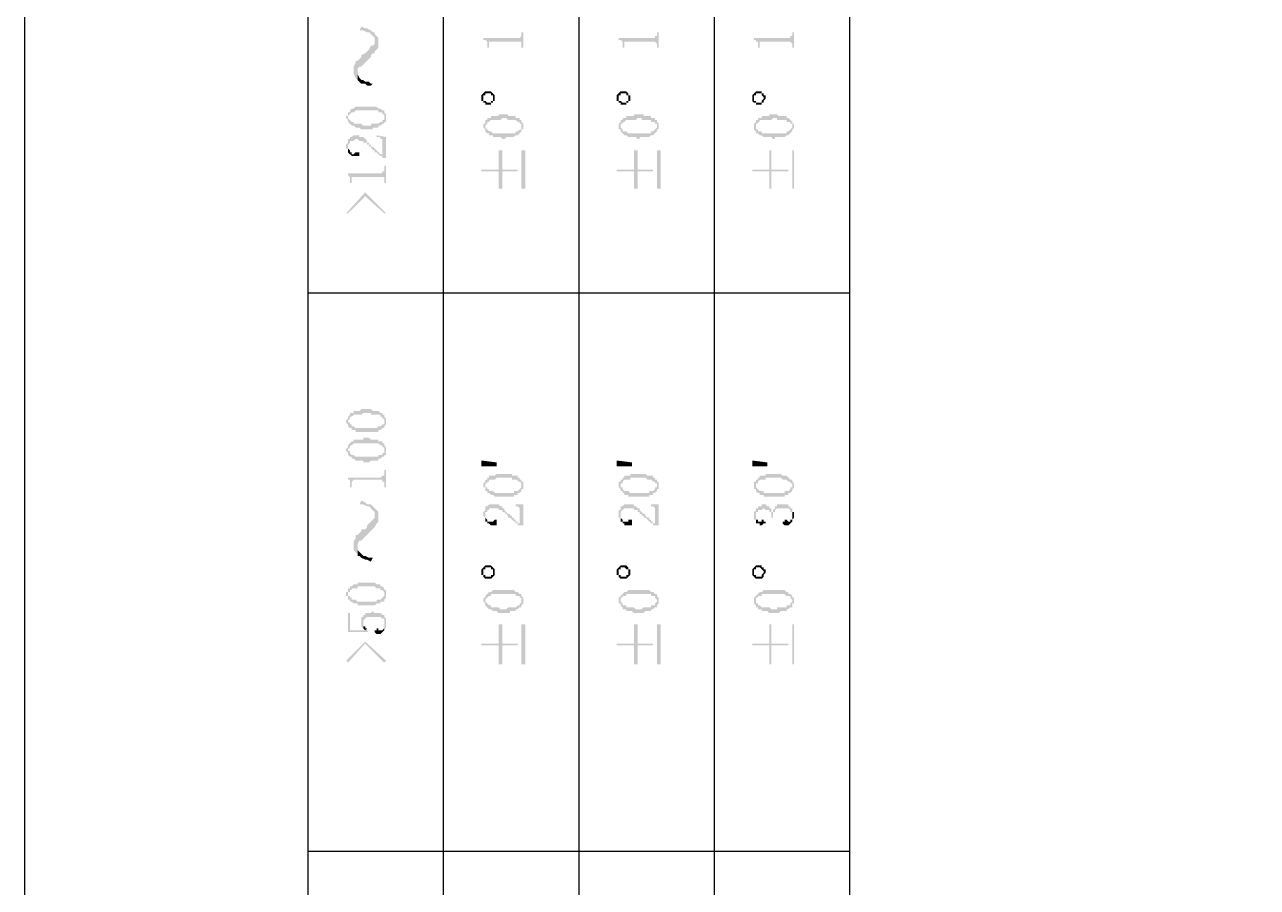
# Model space of a CAD drawing. Header units: millimetres. Extents: x 1336 to 2438, y 1230 to 1601.
# Drawn here: x 2017.55 to 2046.73, y 1560.3 to 1580.72 of the extents above; entities that cross this region are included whole.
import ezdxf

# ---------------------------------------------------------------- set-up
doc = ezdxf.new("R2010")
doc.units = ezdxf.units.MM

msp = doc.modelspace()

# ---------------------------------------------------------------- hatches: boundary and pattern name
at = {"transparency": 33554559}
for points in [[(2025.475, 1580.586), (2025.565, 1580.586), (2025.656, 1580.541), (2025.701, 1580.541), (2025.746, 1580.496), (2025.746, 1580.496), (2025.791, 1580.451), (2025.836, 1580.406), (2025.836, 1580.045), (2025.836, 1580.09), (2025.881, 1580.135), (2025.926, 1580.18), (2025.926, 1580.406), (2025.881, 1580.451), (2025.836, 1580.496), (2025.836, 1580.541), (2025.791, 1580.541), (2025.746, 1580.586), (2025.656, 1580.632), (2025.611, 1580.632), (2025.52, 1580.677)], [(2028.409, 1580.406), (2028.409, 1580.361), (2028.454, 1580.361), (2028.499, 1580.316), (2028.499, 1580.271), (2028.499, 1580.18), (2028.544, 1580.18), (2028.544, 1580.271), (2028.544, 1580.316), (2029.311, 1580.316), (2029.311, 1580.271), (2029.311, 1580.18), (2029.357, 1580.18), (2029.357, 1580.541), (2029.311, 1580.541), (2029.311, 1580.496), (2029.311, 1580.451), (2029.311, 1580.451), (2029.266, 1580.406), (2029.221, 1580.406)], [(2031.613, 1580.406), (2031.613, 1580.361), (2031.658, 1580.361), (2031.703, 1580.316), (2031.703, 1580.271), (2031.703, 1580.18), (2031.749, 1580.18), (2031.749, 1580.271), (2031.749, 1580.316), (2032.471, 1580.316), (2032.516, 1580.271), (2032.516, 1580.18), (2032.561, 1580.18), (2032.561, 1580.541), (2032.516, 1580.541), (2032.516, 1580.496), (2032.516, 1580.451), (2032.471, 1580.451), (2032.471, 1580.406), (2032.426, 1580.406)], [(2034.818, 1580.406), (2034.818, 1580.361), (2034.863, 1580.361), (2034.863, 1580.316), (2034.908, 1580.316), (2034.908, 1580.271), (2034.908, 1580.18), (2034.953, 1580.18), (2034.953, 1580.271), (2034.953, 1580.316), (2035.675, 1580.316), (2035.72, 1580.271), (2035.72, 1580.18), (2035.765, 1580.18), (2035.765, 1580.541), (2035.72, 1580.541), (2035.72, 1580.496), (2035.72, 1580.451), (2035.675, 1580.451), (2035.675, 1580.406), (2035.63, 1580.406)], [(2025.34, 1579.639), (2025.34, 1579.548), (2025.385, 1579.458), (2025.43, 1579.413), (2025.43, 1579.594), (2025.43, 1579.684), (2025.475, 1579.729), (2025.52, 1579.729), (2025.565, 1579.774), (2025.611, 1579.819), (2025.656, 1579.864), (2025.701, 1579.909), (2025.746, 1579.955), (2025.746, 1580), (2025.791, 1580.045), (2025.836, 1580.045), (2025.836, 1580.316), (2025.836, 1580.271), (2025.791, 1580.225), (2025.746, 1580.225), (2025.701, 1580.135), (2025.656, 1580.09), (2025.656, 1580.09), (2025.611, 1580.045), (2025.52, 1580), (2025.52, 1579.955), (2025.475, 1579.909), (2025.43, 1579.864), (2025.385, 1579.864), (2025.385, 1579.819), (2025.34, 1579.729), (2025.34, 1579.684)], [(2025.43, 1579.413), (2025.43, 1579.413), (2025.475, 1579.368), (2025.52, 1579.323), (2025.611, 1579.323), (2025.656, 1579.278), (2025.746, 1579.278), (2025.791, 1579.323), (2025.746, 1579.323), (2025.701, 1579.368), (2025.611, 1579.368), (2025.565, 1579.413), (2025.52, 1579.413), (2025.475, 1579.458), (2025.43, 1579.548), (2025.43, 1579.594)], [(2028.364, 1579.007), (2028.364, 1578.962), (2028.364, 1578.917), (2028.409, 1578.917), (2028.409, 1578.871), (2028.409, 1579.007), (2028.409, 1579.052), (2028.454, 1579.052), (2028.454, 1579.097), (2028.589, 1579.097), (2028.589, 1579.052), (2028.634, 1579.052), (2028.634, 1579.007), (2028.634, 1578.871), (2028.634, 1578.917), (2028.68, 1578.917), (2028.68, 1578.962), (2028.68, 1579.007), (2028.68, 1579.052), (2028.68, 1579.052), (2028.634, 1579.097), (2028.634, 1579.097), (2028.589, 1579.142), (2028.454, 1579.142), (2028.409, 1579.097), (2028.409, 1579.097), (2028.364, 1579.052)], [(2028.409, 1578.871), (2028.454, 1578.871), (2028.454, 1578.826), (2028.589, 1578.826), (2028.589, 1578.871), (2028.634, 1578.871), (2028.634, 1579.007), (2028.634, 1578.962), (2028.634, 1578.917), (2028.589, 1578.917), (2028.589, 1578.871), (2028.499, 1578.871), (2028.454, 1578.917), (2028.409, 1578.917), (2028.409, 1579.007), (2028.409, 1579.007)], [(2031.568, 1579.007), (2031.568, 1578.962), (2031.568, 1578.917), (2031.613, 1578.917), (2031.613, 1578.871), (2031.613, 1579.007), (2031.613, 1579.052), (2031.658, 1579.052), (2031.658, 1579.097), (2031.794, 1579.097), (2031.794, 1579.052), (2031.839, 1579.052), (2031.839, 1579.007), (2031.839, 1578.871), (2031.839, 1578.917), (2031.884, 1578.917), (2031.884, 1578.962), (2031.884, 1579.007), (2031.884, 1579.052), (2031.839, 1579.052), (2031.839, 1579.097), (2031.839, 1579.097), (2031.794, 1579.142), (2031.658, 1579.142), (2031.613, 1579.097), (2031.613, 1579.097), (2031.568, 1579.052)], [(2031.613, 1578.871), (2031.658, 1578.871), (2031.658, 1578.826), (2031.794, 1578.826), (2031.794, 1578.871), (2031.839, 1578.871), (2031.839, 1579.007), (2031.839, 1578.962), (2031.839, 1578.917), (2031.794, 1578.917), (2031.794, 1578.871), (2031.703, 1578.871), (2031.658, 1578.917), (2031.613, 1578.917), (2031.613, 1579.007), (2031.613, 1579.007)], [(2034.772, 1579.007), (2034.772, 1578.962), (2034.772, 1578.917), (2034.772, 1578.917), (2034.818, 1578.871), (2034.818, 1579.007), (2034.818, 1579.052), (2034.863, 1579.052), (2034.863, 1579.097), (2034.998, 1579.097), (2034.998, 1579.052), (2034.998, 1579.052), (2035.043, 1579.007), (2035.043, 1578.871), (2035.043, 1578.917), (2035.043, 1578.917), (2035.088, 1578.962), (2035.088, 1579.007), (2035.088, 1579.052), (2035.043, 1579.052), (2035.043, 1579.097), (2034.998, 1579.097), (2034.998, 1579.142), (2034.863, 1579.142), (2034.818, 1579.097), (2034.818, 1579.097), (2034.772, 1579.052)], [(2034.818, 1578.871), (2034.863, 1578.871), (2034.863, 1578.826), (2034.998, 1578.826), (2034.998, 1578.871), (2035.043, 1578.871), (2035.043, 1579.007), (2035.043, 1578.962), (2035.043, 1578.962), (2034.998, 1578.917), (2034.998, 1578.871), (2034.863, 1578.871), (2034.863, 1578.917), (2034.818, 1578.917), (2034.818, 1579.007), (2034.818, 1579.007)], [(2025.159, 1578.51), (2025.159, 1578.51), (2025.204, 1578.465), (2025.204, 1578.42), (2025.204, 1578.556), (2025.204, 1578.556), (2025.25, 1578.601), (2025.25, 1578.601), (2025.295, 1578.646), (2025.34, 1578.646), (2025.385, 1578.691), (2025.926, 1578.691), (2025.926, 1578.646), (2026.017, 1578.646), (2026.017, 1578.601), (2026.062, 1578.601), (2026.062, 1578.556), (2026.062, 1578.51), (2026.062, 1578.691), (2026.017, 1578.691), (2025.972, 1578.736), (2025.926, 1578.736), (2025.881, 1578.781), (2025.385, 1578.781), (2025.34, 1578.736), (2025.295, 1578.736), (2025.25, 1578.691), (2025.25, 1578.646), (2025.204, 1578.646), (2025.204, 1578.556), (2025.159, 1578.556)], [(2025.204, 1578.42), (2025.25, 1578.375), (2025.25, 1578.375), (2025.295, 1578.33), (2025.34, 1578.33), (2025.385, 1578.285), (2025.475, 1578.285), (2025.52, 1578.24), (2025.791, 1578.24), (2025.791, 1578.285), (2025.926, 1578.285), (2025.926, 1578.33), (2025.972, 1578.33), (2026.017, 1578.375), (2026.062, 1578.375), (2026.062, 1578.42), (2026.107, 1578.42), (2026.107, 1578.465), (2026.107, 1578.51), (2026.107, 1578.556), (2026.107, 1578.601), (2026.107, 1578.601), (2026.062, 1578.646), (2026.062, 1578.51), (2026.062, 1578.465), (2026.017, 1578.465), (2026.017, 1578.42), (2025.972, 1578.42), (2025.926, 1578.375), (2025.746, 1578.375), (2025.746, 1578.33), (2025.565, 1578.33), (2025.52, 1578.375), (2025.34, 1578.375), (2025.34, 1578.42), (2025.295, 1578.42), (2025.25, 1578.465), (2025.25, 1578.465), (2025.204, 1578.51), (2025.204, 1578.51)], [(2028.409, 1578.33), (2028.409, 1578.285), (2028.409, 1578.285), (2028.454, 1578.24), (2028.454, 1578.194), (2028.454, 1578.33), (2028.454, 1578.33), (2028.499, 1578.375), (2028.499, 1578.42), (2028.544, 1578.42), (2028.589, 1578.465), (2028.815, 1578.465), (2028.86, 1578.51), (2028.95, 1578.51), (2028.995, 1578.465), (2029.176, 1578.465), (2029.221, 1578.42), (2029.266, 1578.42), (2029.266, 1578.375), (2029.311, 1578.375), (2029.311, 1578.33), (2029.311, 1578.465), (2029.266, 1578.465), (2029.266, 1578.51), (2029.176, 1578.51), (2029.176, 1578.556), (2028.995, 1578.556), (2028.995, 1578.601), (2028.77, 1578.601), (2028.77, 1578.556), (2028.589, 1578.556), (2028.589, 1578.51), (2028.499, 1578.51), (2028.499, 1578.465), (2028.454, 1578.465), (2028.454, 1578.42), (2028.454, 1578.375), (2028.409, 1578.375)], [(2028.454, 1578.194), (2028.499, 1578.149), (2028.544, 1578.149), (2028.544, 1578.104), (2028.634, 1578.104), (2028.634, 1578.059), (2028.815, 1578.059), (2028.86, 1578.014), (2028.905, 1578.014), (2028.95, 1578.059), (2029.131, 1578.059), (2029.176, 1578.104), (2029.221, 1578.104), (2029.266, 1578.149), (2029.266, 1578.149), (2029.311, 1578.194), (2029.311, 1578.24), (2029.357, 1578.24), (2029.357, 1578.285), (2029.357, 1578.33), (2029.357, 1578.375), (2029.357, 1578.375), (2029.311, 1578.42), (2029.311, 1578.285), (2029.311, 1578.24), (2029.266, 1578.24), (2029.221, 1578.194), (2029.176, 1578.194), (2029.176, 1578.149), (2028.634, 1578.149), (2028.589, 1578.194), (2028.544, 1578.194), (2028.499, 1578.24), (2028.499, 1578.24), (2028.454, 1578.285), (2028.454, 1578.33)], [(2031.613, 1578.33), (2031.613, 1578.285), (2031.613, 1578.24), (2031.658, 1578.24), (2031.658, 1578.194), (2031.658, 1578.33), (2031.658, 1578.375), (2031.703, 1578.375), (2031.703, 1578.42), (2031.749, 1578.42), (2031.794, 1578.465), (2032.019, 1578.465), (2032.064, 1578.51), (2032.155, 1578.51), (2032.155, 1578.465), (2032.38, 1578.465), (2032.38, 1578.42), (2032.471, 1578.42), (2032.471, 1578.375), (2032.516, 1578.375), (2032.516, 1578.33), (2032.516, 1578.465), (2032.471, 1578.465), (2032.471, 1578.51), (2032.38, 1578.51), (2032.38, 1578.556), (2032.2, 1578.556), (2032.2, 1578.601), (2031.974, 1578.601), (2031.974, 1578.556), (2031.794, 1578.556), (2031.794, 1578.51), (2031.703, 1578.51), (2031.703, 1578.465), (2031.658, 1578.465), (2031.658, 1578.42), (2031.658, 1578.42), (2031.613, 1578.375)], [(2031.658, 1578.194), (2031.703, 1578.149), (2031.703, 1578.149), (2031.749, 1578.104), (2031.794, 1578.104), (2031.839, 1578.059), (2032.019, 1578.059), (2032.064, 1578.014), (2032.11, 1578.014), (2032.11, 1578.059), (2032.335, 1578.059), (2032.38, 1578.104), (2032.426, 1578.104), (2032.471, 1578.149), (2032.471, 1578.149), (2032.516, 1578.194), (2032.516, 1578.24), (2032.561, 1578.24), (2032.561, 1578.285), (2032.561, 1578.33), (2032.561, 1578.375), (2032.561, 1578.375), (2032.516, 1578.42), (2032.516, 1578.285), (2032.516, 1578.285), (2032.471, 1578.24), (2032.471, 1578.24), (2032.426, 1578.194), (2032.38, 1578.194), (2032.38, 1578.149), (2031.839, 1578.149), (2031.794, 1578.194), (2031.703, 1578.194), (2031.703, 1578.24), (2031.703, 1578.24), (2031.658, 1578.285), (2031.658, 1578.33)], [(2034.818, 1578.33), (2034.818, 1578.285), (2034.818, 1578.24), (2034.818, 1578.24), (2034.863, 1578.194), (2034.863, 1578.33), (2034.863, 1578.375), (2034.908, 1578.375), (2034.908, 1578.42), (2034.953, 1578.42), (2034.953, 1578.465), (2035.224, 1578.465), (2035.269, 1578.51), (2035.359, 1578.51), (2035.359, 1578.465), (2035.585, 1578.465), (2035.585, 1578.42), (2035.675, 1578.42), (2035.675, 1578.375), (2035.72, 1578.375), (2035.72, 1578.33), (2035.72, 1578.42), (2035.675, 1578.465), (2035.675, 1578.465), (2035.63, 1578.51), (2035.585, 1578.51), (2035.585, 1578.556), (2035.404, 1578.556), (2035.359, 1578.601), (2035.179, 1578.601), (2035.179, 1578.556), (2034.998, 1578.556), (2034.998, 1578.51), (2034.908, 1578.51), (2034.908, 1578.465), (2034.863, 1578.465), (2034.863, 1578.42), (2034.863, 1578.42), (2034.818, 1578.375)], [(2034.863, 1578.194), (2034.863, 1578.149), (2034.908, 1578.149), (2034.953, 1578.104), (2034.998, 1578.104), (2035.043, 1578.059), (2035.224, 1578.059), (2035.269, 1578.014), (2035.314, 1578.014), (2035.314, 1578.059), (2035.54, 1578.059), (2035.585, 1578.104), (2035.63, 1578.104), (2035.675, 1578.149), (2035.675, 1578.149), (2035.72, 1578.194), (2035.72, 1578.24), (2035.72, 1578.24), (2035.765, 1578.285), (2035.765, 1578.33), (2035.765, 1578.375), (2035.72, 1578.375), (2035.72, 1578.42), (2035.72, 1578.285), (2035.72, 1578.285), (2035.675, 1578.24), (2035.675, 1578.24), (2035.63, 1578.194), (2035.585, 1578.194), (2035.585, 1578.149), (2034.998, 1578.149), (2034.998, 1578.194), (2034.908, 1578.194), (2034.908, 1578.24), (2034.863, 1578.24), (2034.863, 1578.285), (2034.863, 1578.33)], [(2025.159, 1577.833), (2025.159, 1577.788), (2025.204, 1577.788), (2025.204, 1577.698), (2025.204, 1577.833), (2025.204, 1577.879), (2025.204, 1577.879), (2025.25, 1577.924), (2025.25, 1577.969), (2025.34, 1577.969), (2025.385, 1578.014), (2025.43, 1578.014), (2025.475, 1577.969), (2025.565, 1577.969), (2025.565, 1577.924), (2025.656, 1577.924), (2025.656, 1577.879), (2025.701, 1577.879), (2025.701, 1577.833), (2025.746, 1577.833), (2025.746, 1577.788), (2025.791, 1577.788), (2025.791, 1577.743), (2025.836, 1577.743), (2025.836, 1577.698), (2025.881, 1577.698), (2025.926, 1577.653), (2025.926, 1577.653), (2025.972, 1577.608), (2026.017, 1577.608), (2026.017, 1577.563), (2026.017, 1577.653), (2025.972, 1577.653), (2025.926, 1577.698), (2025.926, 1577.698), (2025.881, 1577.743), (2025.881, 1577.743), (2025.836, 1577.788), (2025.836, 1577.788), (2025.791, 1577.833), (2025.746, 1577.833), (2025.746, 1577.879), (2025.701, 1577.879), (2025.701, 1577.924), (2025.656, 1577.924), (2025.656, 1577.969), (2025.656, 1577.969), (2025.611, 1578.014), (2025.611, 1578.014), (2025.565, 1578.059), (2025.475, 1578.059), (2025.475, 1578.104), (2025.34, 1578.104), (2025.295, 1578.059), (2025.25, 1578.059), (2025.25, 1578.014), (2025.204, 1578.014), (2025.204, 1577.969), (2025.204, 1577.924), (2025.204, 1577.924), (2025.159, 1577.879)], [(2025.881, 1578.104), (2025.881, 1578.059), (2025.972, 1578.059), (2025.972, 1578.014), (2026.017, 1578.014), (2026.017, 1577.969), (2026.017, 1577.563), (2026.107, 1577.563), (2026.107, 1578.059)], [(2025.204, 1577.698), (2025.204, 1577.698), (2025.25, 1577.653), (2025.25, 1577.653), (2025.295, 1577.608), (2025.475, 1577.608), (2025.475, 1577.698), (2025.385, 1577.698), (2025.34, 1577.653), (2025.295, 1577.653), (2025.295, 1577.698), (2025.25, 1577.698), (2025.25, 1577.743), (2025.25, 1577.743), (2025.204, 1577.788), (2025.204, 1577.833)], [(2028.364, 1577.292), (2028.364, 1577.247), (2028.77, 1577.247), (2028.77, 1576.84), (2028.86, 1576.84), (2028.86, 1577.247), (2029.221, 1577.247), (2029.221, 1577.292), (2028.86, 1577.292), (2028.86, 1577.743), (2028.77, 1577.743), (2028.77, 1577.292)], [(2029.402, 1576.84), (2029.402, 1577.743), (2029.311, 1577.743), (2029.311, 1576.84)], [(2031.568, 1577.292), (2031.568, 1577.247), (2031.974, 1577.247), (2031.974, 1576.84), (2032.064, 1576.84), (2032.064, 1577.247), (2032.426, 1577.247), (2032.426, 1577.292), (2032.064, 1577.292), (2032.064, 1577.743), (2031.974, 1577.743), (2031.974, 1577.292)], [(2032.606, 1576.84), (2032.606, 1577.743), (2032.516, 1577.743), (2032.516, 1576.84)], [(2034.772, 1577.292), (2034.772, 1577.247), (2035.179, 1577.247), (2035.179, 1576.84), (2035.224, 1576.84), (2035.224, 1577.247), (2035.63, 1577.247), (2035.63, 1577.292), (2035.224, 1577.292), (2035.224, 1577.743), (2035.179, 1577.743), (2035.179, 1577.292)], [(2035.765, 1576.84), (2035.765, 1577.743), (2035.72, 1577.743), (2035.72, 1576.84)], [(2025.159, 1577.202), (2025.204, 1577.202), (2025.204, 1577.156), (2025.204, 1577.156), (2025.25, 1577.111), (2025.25, 1577.066), (2025.25, 1576.976), (2025.295, 1576.976), (2025.295, 1577.111), (2026.062, 1577.111), (2026.062, 1577.066), (2026.062, 1576.976), (2026.107, 1576.976), (2026.107, 1577.382), (2026.062, 1577.382), (2026.062, 1577.292), (2026.062, 1577.247), (2026.017, 1577.247), (2026.017, 1577.202), (2025.972, 1577.202)], [(2025.159, 1576.254), (2025.204, 1576.254), (2025.611, 1576.66), (2026.062, 1576.254), (2026.107, 1576.254), (2025.611, 1576.75)], [(2025.159, 1571.349), (2025.159, 1571.303), (2025.159, 1571.303), (2025.204, 1571.258), (2025.204, 1571.213), (2025.204, 1571.349), (2025.204, 1571.349), (2025.25, 1571.394), (2025.25, 1571.439), (2025.295, 1571.439), (2025.34, 1571.484), (2025.52, 1571.484), (2025.565, 1571.529), (2025.746, 1571.529), (2025.746, 1571.484), (2025.972, 1571.484), (2025.972, 1571.439), (2026.017, 1571.439), (2026.017, 1571.394), (2026.062, 1571.394), (2026.062, 1571.349), (2026.062, 1571.484), (2026.017, 1571.484), (2026.017, 1571.529), (2025.972, 1571.529), (2025.926, 1571.574), (2025.791, 1571.574), (2025.746, 1571.619), (2025.52, 1571.619), (2025.475, 1571.574), (2025.34, 1571.574), (2025.34, 1571.529), (2025.25, 1571.529), (2025.25, 1571.484), (2025.25, 1571.484), (2025.204, 1571.439), (2025.204, 1571.394), (2025.204, 1571.394)], [(2025.204, 1571.213), (2025.25, 1571.168), (2025.295, 1571.168), (2025.295, 1571.123), (2025.385, 1571.123), (2025.385, 1571.078), (2025.926, 1571.078), (2025.926, 1571.123), (2025.972, 1571.123), (2026.017, 1571.168), (2026.062, 1571.168), (2026.062, 1571.213), (2026.062, 1571.213), (2026.107, 1571.258), (2026.107, 1571.303), (2026.107, 1571.349), (2026.107, 1571.394), (2026.107, 1571.394), (2026.062, 1571.439), (2026.062, 1571.303), (2026.062, 1571.258), (2026.017, 1571.258), (2025.972, 1571.213), (2025.926, 1571.213), (2025.881, 1571.168), (2025.385, 1571.168), (2025.34, 1571.213), (2025.295, 1571.213), (2025.295, 1571.258), (2025.25, 1571.258), (2025.25, 1571.303), (2025.204, 1571.303), (2025.204, 1571.349)], [(2025.159, 1570.672), (2025.159, 1570.626), (2025.159, 1570.626), (2025.204, 1570.581), (2025.204, 1570.536), (2025.204, 1570.672), (2025.204, 1570.672), (2025.25, 1570.717), (2025.25, 1570.762), (2025.295, 1570.762), (2025.34, 1570.807), (2025.926, 1570.807), (2025.972, 1570.762), (2026.017, 1570.762), (2026.017, 1570.717), (2026.062, 1570.717), (2026.062, 1570.672), (2026.062, 1570.807), (2026.017, 1570.807), (2026.017, 1570.852), (2025.926, 1570.852), (2025.926, 1570.897), (2025.746, 1570.897), (2025.701, 1570.942), (2025.565, 1570.942), (2025.565, 1570.897), (2025.34, 1570.897), (2025.34, 1570.852), (2025.295, 1570.852), (2025.25, 1570.807), (2025.25, 1570.807), (2025.204, 1570.762), (2025.204, 1570.717), (2025.204, 1570.717)], [(2025.204, 1570.536), (2025.25, 1570.491), (2025.295, 1570.491), (2025.295, 1570.446), (2025.34, 1570.446), (2025.385, 1570.401), (2025.565, 1570.401), (2025.565, 1570.356), (2025.701, 1570.356), (2025.746, 1570.401), (2025.926, 1570.401), (2025.926, 1570.446), (2025.972, 1570.446), (2026.017, 1570.491), (2026.062, 1570.491), (2026.062, 1570.536), (2026.107, 1570.536), (2026.107, 1570.581), (2026.107, 1570.672), (2026.107, 1570.717), (2026.107, 1570.717), (2026.062, 1570.762), (2026.062, 1570.626), (2026.062, 1570.581), (2026.017, 1570.581), (2026.017, 1570.536), (2025.926, 1570.536), (2025.926, 1570.491), (2025.385, 1570.491), (2025.34, 1570.536), (2025.295, 1570.536), (2025.25, 1570.581), (2025.25, 1570.626), (2025.204, 1570.626), (2025.204, 1570.672)], [(2028.364, 1570.401), (2028.725, 1570.356), (2028.725, 1570.265), (2028.364, 1570.265)], [(2031.568, 1570.401), (2031.929, 1570.356), (2031.929, 1570.265), (2031.568, 1570.265)], [(2034.772, 1570.401), (2035.133, 1570.356), (2035.133, 1570.265), (2034.772, 1570.265)], [(2025.159, 1569.995), (2025.204, 1569.995), (2025.204, 1569.949), (2025.25, 1569.949), (2025.25, 1569.904), (2025.25, 1569.769), (2025.295, 1569.769), (2025.295, 1569.904), (2025.295, 1569.904), (2025.34, 1569.949), (2026.017, 1569.949), (2026.017, 1569.904), (2026.062, 1569.904), (2026.062, 1569.769), (2026.107, 1569.769), (2026.107, 1570.175), (2026.062, 1570.175), (2026.062, 1570.085), (2026.062, 1570.04), (2026.017, 1570.04), (2025.972, 1569.995)], [(2028.409, 1569.814), (2028.409, 1569.769), (2028.454, 1569.769), (2028.454, 1569.724), (2028.454, 1569.679), (2028.454, 1569.814), (2028.454, 1569.859), (2028.499, 1569.859), (2028.499, 1569.904), (2028.544, 1569.904), (2028.544, 1569.949), (2028.68, 1569.949), (2028.725, 1569.995), (2029.086, 1569.995), (2029.086, 1569.949), (2029.221, 1569.949), (2029.221, 1569.904), (2029.266, 1569.904), (2029.311, 1569.859), (2029.311, 1569.814), (2029.311, 1569.949), (2029.266, 1569.949), (2029.266, 1569.995), (2029.221, 1569.995), (2029.221, 1570.04), (2029.086, 1570.04), (2029.086, 1570.085), (2028.725, 1570.085), (2028.68, 1570.04), (2028.544, 1570.04), (2028.544, 1569.995), (2028.499, 1569.995), (2028.499, 1569.949), (2028.454, 1569.949), (2028.454, 1569.904), (2028.454, 1569.904), (2028.409, 1569.859)], [(2028.454, 1569.679), (2028.499, 1569.679), (2028.499, 1569.634), (2028.544, 1569.634), (2028.589, 1569.588), (2028.634, 1569.588), (2028.68, 1569.543), (2029.131, 1569.543), (2029.131, 1569.588), (2029.221, 1569.588), (2029.221, 1569.634), (2029.266, 1569.634), (2029.311, 1569.679), (2029.311, 1569.724), (2029.357, 1569.724), (2029.357, 1569.769), (2029.357, 1569.814), (2029.357, 1569.859), (2029.357, 1569.904), (2029.311, 1569.904), (2029.311, 1569.949), (2029.311, 1569.769), (2029.311, 1569.769), (2029.266, 1569.724), (2029.266, 1569.724), (2029.221, 1569.679), (2029.131, 1569.679), (2029.131, 1569.634), (2028.68, 1569.634), (2028.634, 1569.679), (2028.544, 1569.679), (2028.544, 1569.724), (2028.499, 1569.724), (2028.499, 1569.769), (2028.454, 1569.769), (2028.454, 1569.814)], [(2031.613, 1569.814), (2031.613, 1569.769), (2031.613, 1569.769), (2031.658, 1569.724), (2031.658, 1569.679), (2031.658, 1569.814), (2031.658, 1569.859), (2031.703, 1569.859), (2031.703, 1569.904), (2031.703, 1569.904), (2031.749, 1569.949), (2031.884, 1569.949), (2031.884, 1569.995), (2032.245, 1569.995), (2032.29, 1569.949), (2032.38, 1569.949), (2032.426, 1569.904), (2032.471, 1569.904), (2032.471, 1569.859), (2032.516, 1569.859), (2032.516, 1569.814), (2032.516, 1569.949), (2032.471, 1569.949), (2032.471, 1569.995), (2032.426, 1569.995), (2032.426, 1570.04), (2032.29, 1570.04), (2032.245, 1570.085), (2031.884, 1570.085), (2031.884, 1570.04), (2031.749, 1570.04), (2031.749, 1569.995), (2031.703, 1569.995), (2031.703, 1569.949), (2031.658, 1569.949), (2031.658, 1569.904), (2031.613, 1569.904)], [(2031.658, 1569.679), (2031.703, 1569.679), (2031.703, 1569.634), (2031.749, 1569.634), (2031.749, 1569.588), (2031.839, 1569.588), (2031.839, 1569.543), (2032.335, 1569.543), (2032.335, 1569.588), (2032.426, 1569.588), (2032.426, 1569.634), (2032.471, 1569.634), (2032.516, 1569.679), (2032.516, 1569.724), (2032.561, 1569.724), (2032.561, 1569.769), (2032.561, 1569.814), (2032.561, 1569.859), (2032.561, 1569.904), (2032.516, 1569.904), (2032.516, 1569.949), (2032.516, 1569.769), (2032.471, 1569.769), (2032.471, 1569.724), (2032.471, 1569.724), (2032.426, 1569.679), (2032.335, 1569.679), (2032.335, 1569.634), (2031.884, 1569.634), (2031.839, 1569.679), (2031.749, 1569.679), (2031.703, 1569.724), (2031.703, 1569.769), (2031.658, 1569.769), (2031.658, 1569.814)], [(2034.818, 1569.814), (2034.818, 1569.769), (2034.818, 1569.724), (2034.863, 1569.724), (2034.863, 1569.679), (2034.863, 1569.814), (2034.863, 1569.859), (2034.908, 1569.859), (2034.908, 1569.904), (2034.908, 1569.904), (2034.953, 1569.949), (2035.088, 1569.949), (2035.088, 1569.995), (2035.449, 1569.995), (2035.495, 1569.949), (2035.585, 1569.949), (2035.63, 1569.904), (2035.675, 1569.904), (2035.675, 1569.859), (2035.72, 1569.859), (2035.72, 1569.814), (2035.72, 1569.949), (2035.675, 1569.949), (2035.63, 1569.995), (2035.63, 1569.995), (2035.585, 1570.04), (2035.495, 1570.04), (2035.449, 1570.085), (2035.088, 1570.085), (2035.088, 1570.04), (2034.953, 1570.04), (2034.953, 1569.995), (2034.908, 1569.995), (2034.908, 1569.949), (2034.863, 1569.949), (2034.863, 1569.904), (2034.818, 1569.904)], [(2034.863, 1569.679), (2034.863, 1569.679), (2034.908, 1569.634), (2034.953, 1569.634), (2034.953, 1569.588), (2035.043, 1569.588), (2035.043, 1569.543), (2035.54, 1569.543), (2035.54, 1569.588), (2035.63, 1569.588), (2035.63, 1569.634), (2035.675, 1569.634), (2035.72, 1569.679), (2035.72, 1569.724), (2035.72, 1569.724), (2035.765, 1569.769), (2035.765, 1569.814), (2035.765, 1569.859), (2035.765, 1569.859), (2035.72, 1569.904), (2035.72, 1569.949), (2035.72, 1569.769), (2035.675, 1569.769), (2035.675, 1569.724), (2035.675, 1569.724), (2035.63, 1569.679), (2035.54, 1569.679), (2035.54, 1569.634), (2035.043, 1569.634), (2035.043, 1569.679), (2034.953, 1569.679), (2034.908, 1569.724), (2034.908, 1569.724), (2034.863, 1569.769), (2034.863, 1569.814)], [(2025.475, 1569.363), (2025.565, 1569.363), (2025.656, 1569.318), (2025.701, 1569.318), (2025.746, 1569.272), (2025.746, 1569.272), (2025.791, 1569.227), (2025.836, 1569.182), (2025.836, 1568.821), (2025.836, 1568.821), (2025.881, 1568.911), (2025.926, 1568.957), (2025.926, 1569.182), (2025.881, 1569.227), (2025.836, 1569.272), (2025.836, 1569.272), (2025.791, 1569.318), (2025.746, 1569.363), (2025.656, 1569.363), (2025.611, 1569.408), (2025.52, 1569.453)], [(2028.409, 1569.137), (2028.409, 1569.092), (2028.409, 1569.092), (2028.454, 1569.047), (2028.454, 1569.002), (2028.454, 1569.137), (2028.454, 1569.182), (2028.499, 1569.182), (2028.499, 1569.227), (2028.544, 1569.227), (2028.544, 1569.272), (2028.77, 1569.272), (2028.77, 1569.227), (2028.86, 1569.227), (2028.86, 1569.182), (2028.905, 1569.182), (2028.95, 1569.137), (2028.95, 1569.137), (2028.995, 1569.092), (2028.995, 1569.047), (2029.041, 1569.047), (2029.086, 1569.002), (2029.086, 1569.002), (2029.131, 1568.957), (2029.176, 1568.957), (2029.176, 1568.911), (2029.221, 1568.911), (2029.221, 1568.866), (2029.266, 1568.866), (2029.266, 1568.911), (2029.221, 1568.911), (2029.221, 1568.957), (2029.176, 1568.957), (2029.176, 1569.002), (2029.131, 1569.002), (2029.131, 1569.047), (2029.086, 1569.047), (2029.086, 1569.092), (2029.041, 1569.092), (2029.041, 1569.137), (2028.995, 1569.137), (2028.95, 1569.182), (2028.95, 1569.182), (2028.905, 1569.227), (2028.905, 1569.272), (2028.86, 1569.272), (2028.86, 1569.318), (2028.815, 1569.318), (2028.77, 1569.363), (2028.544, 1569.363), (2028.499, 1569.318), (2028.454, 1569.318), (2028.454, 1569.272), (2028.454, 1569.227), (2028.454, 1569.227), (2028.409, 1569.182)], [(2029.131, 1569.363), (2029.176, 1569.363), (2029.176, 1569.318), (2029.221, 1569.318), (2029.266, 1569.272), (2029.266, 1568.866), (2029.357, 1568.866), (2029.357, 1569.363)], [(2031.613, 1569.137), (2031.613, 1569.092), (2031.613, 1569.047), (2031.658, 1569.047), (2031.658, 1569.002), (2031.658, 1569.137), (2031.658, 1569.182), (2031.658, 1569.182), (2031.703, 1569.227), (2031.703, 1569.227), (2031.749, 1569.272), (2031.974, 1569.272), (2031.974, 1569.227), (2032.064, 1569.227), (2032.064, 1569.182), (2032.11, 1569.182), (2032.11, 1569.137), (2032.155, 1569.137), (2032.155, 1569.092), (2032.2, 1569.092), (2032.2, 1569.047), (2032.245, 1569.047), (2032.29, 1569.002), (2032.29, 1569.002), (2032.335, 1568.957), (2032.335, 1568.957), (2032.38, 1568.911), (2032.426, 1568.911), (2032.426, 1568.866), (2032.471, 1568.866), (2032.471, 1568.911), (2032.426, 1568.911), (2032.426, 1568.957), (2032.38, 1568.957), (2032.38, 1569.002), (2032.335, 1569.002), (2032.335, 1569.047), (2032.29, 1569.047), (2032.245, 1569.092), (2032.245, 1569.137), (2032.2, 1569.137), (2032.155, 1569.182), (2032.155, 1569.182), (2032.11, 1569.227), (2032.11, 1569.272), (2032.064, 1569.272), (2032.019, 1569.318), (2031.974, 1569.318), (2031.974, 1569.363), (2031.749, 1569.363), (2031.703, 1569.318), (2031.658, 1569.318), (2031.658, 1569.272), (2031.658, 1569.227), (2031.613, 1569.227)], [(2032.335, 1569.363), (2032.38, 1569.363), (2032.38, 1569.318), (2032.426, 1569.318), (2032.471, 1569.272), (2032.471, 1568.866), (2032.561, 1568.866), (2032.561, 1569.363)], [(2034.818, 1569.092), (2034.818, 1569.002), (2034.863, 1569.002), (2034.863, 1569.092), (2034.863, 1569.137), (2034.863, 1569.182), (2034.908, 1569.182), (2034.908, 1569.227), (2034.998, 1569.227), (2035.043, 1569.272), (2035.088, 1569.227), (2035.179, 1569.227), (2035.179, 1569.182), (2035.224, 1569.182), (2035.224, 1569.137), (2035.224, 1569.092), (2035.224, 1569.047), (2035.269, 1569.047), (2035.269, 1569.092), (2035.269, 1569.182), (2035.314, 1569.182), (2035.314, 1569.227), (2035.314, 1569.227), (2035.359, 1569.272), (2035.63, 1569.272), (2035.675, 1569.227), (2035.675, 1569.182), (2035.72, 1569.182), (2035.72, 1569.137), (2035.72, 1569.092), (2035.72, 1569.272), (2035.675, 1569.272), (2035.675, 1569.318), (2035.63, 1569.318), (2035.63, 1569.363), (2035.359, 1569.363), (2035.359, 1569.318), (2035.314, 1569.318), (2035.314, 1569.272), (2035.314, 1569.272), (2035.269, 1569.227), (2035.269, 1569.182), (2035.224, 1569.182), (2035.224, 1569.272), (2035.179, 1569.272), (2035.179, 1569.318), (2035.133, 1569.318), (2035.088, 1569.363), (2034.998, 1569.363), (2034.998, 1569.318), (2034.908, 1569.318), (2034.908, 1569.272), (2034.863, 1569.272), (2034.863, 1569.227), (2034.863, 1569.227), (2034.818, 1569.182), (2034.818, 1569.137)], [(2025.34, 1568.415), (2025.34, 1568.28), (2025.385, 1568.234), (2025.43, 1568.189), (2025.43, 1568.37), (2025.43, 1568.415), (2025.475, 1568.505), (2025.52, 1568.505), (2025.565, 1568.55), (2025.611, 1568.595), (2025.656, 1568.641), (2025.701, 1568.686), (2025.746, 1568.731), (2025.746, 1568.731), (2025.791, 1568.776), (2025.836, 1568.821), (2025.836, 1569.092), (2025.836, 1569.047), (2025.791, 1569.002), (2025.746, 1568.957), (2025.701, 1568.911), (2025.656, 1568.866), (2025.656, 1568.821), (2025.611, 1568.776), (2025.52, 1568.776), (2025.52, 1568.731), (2025.475, 1568.686), (2025.43, 1568.641), (2025.385, 1568.641), (2025.385, 1568.55), (2025.34, 1568.505), (2025.34, 1568.46)], [(2028.454, 1569.002), (2028.454, 1568.957), (2028.499, 1568.957), (2028.499, 1568.911), (2028.544, 1568.911), (2028.589, 1568.866), (2028.725, 1568.866), (2028.725, 1568.957), (2028.725, 1569.002), (2028.68, 1569.002), (2028.634, 1568.957), (2028.499, 1568.957), (2028.499, 1569.002), (2028.499, 1569.002), (2028.454, 1569.047), (2028.454, 1569.092), (2028.454, 1569.092)], [(2031.658, 1569.002), (2031.658, 1568.957), (2031.703, 1568.957), (2031.703, 1568.911), (2031.749, 1568.911), (2031.749, 1568.866), (2031.929, 1568.866), (2031.929, 1568.957), (2031.929, 1569.002), (2031.839, 1569.002), (2031.839, 1568.957), (2031.703, 1568.957), (2031.703, 1569.002), (2031.703, 1569.002), (2031.658, 1569.047), (2031.658, 1569.092), (2031.658, 1569.092)], [(2034.863, 1569.002), (2034.863, 1568.957), (2034.863, 1568.911), (2034.953, 1568.911), (2034.953, 1568.866), (2034.998, 1568.866), (2035.043, 1568.911), (2035.088, 1568.911), (2035.088, 1568.957), (2035.043, 1568.957), (2035.043, 1569.002), (2034.998, 1569.002), (2034.998, 1568.957), (2034.908, 1568.957), (2034.908, 1569.002), (2034.863, 1569.002), (2034.863, 1569.047), (2034.863, 1569.092)], [(2035.495, 1568.911), (2035.495, 1568.911), (2035.54, 1568.866), (2035.63, 1568.866), (2035.675, 1568.911), (2035.675, 1568.911), (2035.72, 1568.957), (2035.72, 1569.002), (2035.72, 1569.002), (2035.765, 1569.047), (2035.765, 1569.092), (2035.765, 1569.137), (2035.765, 1569.182), (2035.72, 1569.182), (2035.72, 1569.227), (2035.72, 1569.092), (2035.72, 1569.047), (2035.72, 1569.002), (2035.675, 1569.002), (2035.675, 1568.957), (2035.63, 1568.957), (2035.585, 1569.002), (2035.54, 1569.002), (2035.54, 1568.957), (2035.495, 1568.957)], [(2025.43, 1568.189), (2025.43, 1568.144), (2025.475, 1568.144), (2025.52, 1568.099), (2025.611, 1568.054), (2025.656, 1568.054), (2025.746, 1568.009), (2025.791, 1568.099), (2025.701, 1568.099), (2025.611, 1568.144), (2025.565, 1568.144), (2025.52, 1568.189), (2025.52, 1568.189), (2025.475, 1568.234), (2025.43, 1568.28), (2025.43, 1568.37)], [(2028.364, 1567.783), (2028.364, 1567.693), (2028.409, 1567.693), (2028.409, 1567.648), (2028.409, 1567.828), (2028.454, 1567.828), (2028.454, 1567.873), (2028.589, 1567.873), (2028.589, 1567.828), (2028.634, 1567.828), (2028.634, 1567.783), (2028.634, 1567.648), (2028.634, 1567.648), (2028.68, 1567.693), (2028.68, 1567.738), (2028.68, 1567.828), (2028.68, 1567.828), (2028.634, 1567.873), (2028.634, 1567.873), (2028.589, 1567.918), (2028.454, 1567.918), (2028.409, 1567.873), (2028.409, 1567.873), (2028.364, 1567.828)], [(2031.568, 1567.783), (2031.568, 1567.693), (2031.613, 1567.693), (2031.613, 1567.648), (2031.613, 1567.828), (2031.658, 1567.828), (2031.658, 1567.873), (2031.749, 1567.873), (2031.794, 1567.828), (2031.839, 1567.828), (2031.839, 1567.783), (2031.839, 1567.648), (2031.839, 1567.648), (2031.884, 1567.693), (2031.884, 1567.738), (2031.884, 1567.828), (2031.839, 1567.828), (2031.839, 1567.873), (2031.839, 1567.873), (2031.794, 1567.918), (2031.658, 1567.918), (2031.613, 1567.873), (2031.613, 1567.873), (2031.568, 1567.828)], [(2034.772, 1567.783), (2034.772, 1567.693), (2034.772, 1567.693), (2034.818, 1567.648), (2034.818, 1567.828), (2034.863, 1567.828), (2034.863, 1567.873), (2034.953, 1567.873), (2034.998, 1567.828), (2034.998, 1567.828), (2035.043, 1567.783), (2035.043, 1567.648), (2035.043, 1567.693), (2035.088, 1567.738), (2035.088, 1567.828), (2035.043, 1567.828), (2035.043, 1567.873), (2034.998, 1567.873), (2034.998, 1567.918), (2034.863, 1567.918), (2034.818, 1567.873), (2034.818, 1567.873), (2034.772, 1567.828)], [(2028.409, 1567.648), (2028.409, 1567.648), (2028.454, 1567.603), (2028.589, 1567.603), (2028.634, 1567.648), (2028.634, 1567.783), (2028.634, 1567.738), (2028.634, 1567.693), (2028.589, 1567.693), (2028.589, 1567.648), (2028.454, 1567.648), (2028.454, 1567.693), (2028.409, 1567.693), (2028.409, 1567.738), (2028.409, 1567.738)], [(2031.613, 1567.648), (2031.613, 1567.648), (2031.658, 1567.603), (2031.794, 1567.603), (2031.839, 1567.648), (2031.839, 1567.783), (2031.839, 1567.738), (2031.839, 1567.693), (2031.794, 1567.693), (2031.794, 1567.648), (2031.658, 1567.648), (2031.658, 1567.693), (2031.613, 1567.693), (2031.613, 1567.738), (2031.613, 1567.738)], [(2034.818, 1567.648), (2034.818, 1567.648), (2034.863, 1567.603), (2034.998, 1567.603), (2035.043, 1567.648), (2035.043, 1567.783), (2035.043, 1567.738), (2035.043, 1567.738), (2034.998, 1567.693), (2034.998, 1567.648), (2034.863, 1567.648), (2034.863, 1567.693), (2034.818, 1567.693), (2034.818, 1567.738), (2034.818, 1567.738)], [(2025.159, 1567.242), (2025.159, 1567.196), (2025.204, 1567.196), (2025.204, 1567.151), (2025.204, 1567.106), (2025.204, 1567.242), (2025.204, 1567.287), (2025.25, 1567.287), (2025.25, 1567.332), (2025.295, 1567.332), (2025.295, 1567.377), (2025.43, 1567.377), (2025.43, 1567.422), (2025.836, 1567.422), (2025.881, 1567.377), (2025.972, 1567.377), (2025.972, 1567.332), (2026.017, 1567.332), (2026.062, 1567.287), (2026.062, 1567.242), (2026.062, 1567.377), (2026.062, 1567.377), (2026.017, 1567.422), (2025.972, 1567.422), (2025.972, 1567.467), (2025.881, 1567.467), (2025.836, 1567.512), (2025.43, 1567.512), (2025.43, 1567.467), (2025.34, 1567.467), (2025.295, 1567.422), (2025.25, 1567.422), (2025.25, 1567.377), (2025.204, 1567.377), (2025.204, 1567.332), (2025.204, 1567.287), (2025.159, 1567.287)], [(2025.204, 1567.106), (2025.25, 1567.106), (2025.25, 1567.061), (2025.295, 1567.061), (2025.34, 1567.016), (2025.43, 1567.016), (2025.43, 1566.971), (2025.836, 1566.971), (2025.881, 1567.016), (2025.972, 1567.016), (2025.972, 1567.061), (2026.062, 1567.061), (2026.062, 1567.106), (2026.062, 1567.106), (2026.107, 1567.151), (2026.107, 1567.196), (2026.107, 1567.242), (2026.107, 1567.287), (2026.107, 1567.332), (2026.062, 1567.332), (2026.062, 1567.377), (2026.062, 1567.242), (2026.062, 1567.196), (2026.062, 1567.196), (2026.017, 1567.151), (2026.017, 1567.151), (2025.972, 1567.106), (2025.881, 1567.106), (2025.881, 1567.061), (2025.43, 1567.061), (2025.385, 1567.106), (2025.295, 1567.106), (2025.295, 1567.151), (2025.25, 1567.151), (2025.25, 1567.196), (2025.204, 1567.196), (2025.204, 1567.242)], [(2028.409, 1567.061), (2028.409, 1567.061), (2028.454, 1567.016), (2028.454, 1566.971), (2028.454, 1567.106), (2028.454, 1567.106), (2028.499, 1567.151), (2028.499, 1567.151), (2028.544, 1567.196), (2028.589, 1567.196), (2028.589, 1567.242), (2029.176, 1567.242), (2029.176, 1567.196), (2029.266, 1567.196), (2029.266, 1567.151), (2029.311, 1567.151), (2029.311, 1567.106), (2029.311, 1567.061), (2029.311, 1567.242), (2029.266, 1567.242), (2029.221, 1567.287), (2029.176, 1567.287), (2029.131, 1567.332), (2028.634, 1567.332), (2028.589, 1567.287), (2028.544, 1567.287), (2028.499, 1567.242), (2028.499, 1567.242), (2028.454, 1567.196), (2028.454, 1567.151), (2028.409, 1567.151), (2028.409, 1567.106)], [(2031.613, 1567.061), (2031.613, 1567.016), (2031.658, 1567.016), (2031.658, 1566.971), (2031.658, 1567.106), (2031.658, 1567.151), (2031.703, 1567.151), (2031.703, 1567.196), (2031.794, 1567.196), (2031.794, 1567.242), (2032.38, 1567.242), (2032.38, 1567.196), (2032.471, 1567.196), (2032.471, 1567.151), (2032.471, 1567.151), (2032.516, 1567.106), (2032.516, 1567.061), (2032.516, 1567.242), (2032.471, 1567.242), (2032.426, 1567.287), (2032.38, 1567.287), (2032.335, 1567.332), (2031.839, 1567.332), (2031.794, 1567.287), (2031.749, 1567.287), (2031.703, 1567.242), (2031.703, 1567.242), (2031.658, 1567.196), (2031.658, 1567.196), (2031.613, 1567.151), (2031.613, 1567.106)], [(2034.818, 1567.061), (2034.818, 1567.016), (2034.818, 1567.016), (2034.863, 1566.971), (2034.863, 1567.106), (2034.863, 1567.151), (2034.908, 1567.151), (2034.908, 1567.196), (2034.998, 1567.196), (2034.998, 1567.242), (2035.54, 1567.242), (2035.585, 1567.196), (2035.675, 1567.196), (2035.675, 1567.151), (2035.675, 1567.151), (2035.72, 1567.106), (2035.72, 1567.061), (2035.72, 1567.196), (2035.675, 1567.242), (2035.63, 1567.242), (2035.63, 1567.287), (2035.585, 1567.287), (2035.54, 1567.332), (2035.043, 1567.332), (2034.998, 1567.287), (2034.953, 1567.287), (2034.908, 1567.242), (2034.908, 1567.242), (2034.863, 1567.196), (2034.863, 1567.196), (2034.818, 1567.151), (2034.818, 1567.106)], [(2028.454, 1566.971), (2028.499, 1566.926), (2028.499, 1566.926), (2028.544, 1566.88), (2028.589, 1566.88), (2028.634, 1566.835), (2028.725, 1566.835), (2028.77, 1566.79), (2029.041, 1566.79), (2029.041, 1566.835), (2029.176, 1566.835), (2029.176, 1566.88), (2029.221, 1566.88), (2029.266, 1566.926), (2029.311, 1566.926), (2029.311, 1566.971), (2029.311, 1566.971), (2029.357, 1567.016), (2029.357, 1567.061), (2029.357, 1567.106), (2029.357, 1567.151), (2029.357, 1567.151), (2029.311, 1567.196), (2029.311, 1567.061), (2029.311, 1567.016), (2029.266, 1567.016), (2029.266, 1566.971), (2029.221, 1566.971), (2029.176, 1566.926), (2028.995, 1566.926), (2028.95, 1566.88), (2028.815, 1566.88), (2028.77, 1566.926), (2028.589, 1566.926), (2028.589, 1566.971), (2028.544, 1566.971), (2028.499, 1567.016), (2028.499, 1567.016), (2028.454, 1567.061), (2028.454, 1567.061)], [(2031.658, 1566.971), (2031.703, 1566.926), (2031.703, 1566.88), (2031.794, 1566.88), (2031.794, 1566.835), (2031.929, 1566.835), (2031.974, 1566.79), (2032.2, 1566.79), (2032.245, 1566.835), (2032.38, 1566.835), (2032.38, 1566.88), (2032.426, 1566.88), (2032.471, 1566.926), (2032.516, 1566.926), (2032.516, 1566.971), (2032.516, 1566.971), (2032.561, 1567.016), (2032.561, 1567.061), (2032.561, 1567.106), (2032.561, 1567.151), (2032.561, 1567.151), (2032.516, 1567.196), (2032.516, 1567.061), (2032.516, 1567.061), (2032.471, 1567.016), (2032.471, 1566.971), (2032.38, 1566.971), (2032.38, 1566.926), (2032.2, 1566.926), (2032.155, 1566.88), (2032.019, 1566.88), (2031.974, 1566.926), (2031.794, 1566.926), (2031.794, 1566.971), (2031.703, 1566.971), (2031.703, 1567.016), (2031.703, 1567.016), (2031.658, 1567.061), (2031.658, 1567.061)], [(2034.863, 1566.971), (2034.863, 1566.926), (2034.908, 1566.926), (2034.908, 1566.88), (2034.998, 1566.88), (2034.998, 1566.835), (2035.133, 1566.835), (2035.179, 1566.79), (2035.404, 1566.79), (2035.449, 1566.835), (2035.585, 1566.835), (2035.585, 1566.88), (2035.63, 1566.88), (2035.675, 1566.926), (2035.72, 1566.926), (2035.72, 1566.971), (2035.72, 1567.016), (2035.765, 1567.016), (2035.765, 1567.061), (2035.765, 1567.106), (2035.765, 1567.151), (2035.72, 1567.151), (2035.72, 1567.196), (2035.72, 1567.061), (2035.72, 1567.061), (2035.675, 1567.016), (2035.675, 1566.971), (2035.585, 1566.971), (2035.585, 1566.926), (2035.359, 1566.926), (2035.359, 1566.88), (2035.224, 1566.88), (2035.179, 1566.926), (2034.998, 1566.926), (2034.953, 1566.971), (2034.908, 1566.971), (2034.908, 1567.016), (2034.863, 1567.016), (2034.863, 1567.061), (2034.863, 1567.061)], [(2025.204, 1566.79), (2025.204, 1566.339), (2025.656, 1566.339), (2025.701, 1566.384), (2025.656, 1566.384), (2025.656, 1566.429), (2025.611, 1566.384), (2025.25, 1566.384), (2025.25, 1566.79)], [(2025.52, 1566.565), (2025.52, 1566.519), (2025.52, 1566.474), (2025.52, 1566.474), (2025.565, 1566.429), (2025.565, 1566.565), (2025.565, 1566.61), (2025.565, 1566.61), (2025.611, 1566.655), (2025.611, 1566.655), (2025.656, 1566.7), (2025.972, 1566.7), (2026.017, 1566.655), (2026.062, 1566.655), (2026.062, 1566.61), (2026.062, 1566.429), (2026.107, 1566.429), (2026.107, 1566.474), (2026.107, 1566.519), (2026.107, 1566.61), (2026.107, 1566.655), (2026.107, 1566.655), (2026.062, 1566.7), (2026.062, 1566.745), (2026.017, 1566.745), (2025.972, 1566.79), (2025.836, 1566.79), (2025.791, 1566.835), (2025.791, 1566.835), (2025.746, 1566.79), (2025.611, 1566.79), (2025.611, 1566.745), (2025.565, 1566.745), (2025.565, 1566.7), (2025.52, 1566.7), (2025.52, 1566.655), (2025.52, 1566.61)], [(2025.565, 1566.429), (2025.565, 1566.429), (2025.611, 1566.384), (2025.611, 1566.384), (2025.656, 1566.429), (2025.611, 1566.429), (2025.611, 1566.474), (2025.565, 1566.474), (2025.565, 1566.519), (2025.565, 1566.565)], [(2025.836, 1566.339), (2025.836, 1566.339), (2025.881, 1566.294), (2025.972, 1566.294), (2026.017, 1566.339), (2026.017, 1566.339), (2026.062, 1566.384), (2026.062, 1566.519), (2026.062, 1566.474), (2026.062, 1566.429), (2026.062, 1566.429), (2026.017, 1566.384), (2025.926, 1566.384), (2025.926, 1566.429), (2025.881, 1566.429), (2025.881, 1566.384), (2025.836, 1566.384)], [(2028.364, 1566.068), (2028.364, 1566.023), (2028.77, 1566.023), (2028.77, 1565.572), (2028.86, 1565.572), (2028.86, 1566.023), (2029.221, 1566.023), (2029.221, 1566.068), (2028.86, 1566.068), (2028.86, 1566.519), (2028.77, 1566.519), (2028.77, 1566.068)], [(2029.402, 1565.572), (2029.402, 1566.519), (2029.311, 1566.519), (2029.311, 1565.572)], [(2031.568, 1566.068), (2031.568, 1566.023), (2031.974, 1566.023), (2031.974, 1565.572), (2032.064, 1565.572), (2032.064, 1566.023), (2032.426, 1566.023), (2032.426, 1566.068), (2032.064, 1566.068), (2032.064, 1566.519), (2031.974, 1566.519), (2031.974, 1566.068)], [(2032.606, 1565.572), (2032.606, 1566.519), (2032.516, 1566.519), (2032.516, 1565.572)], [(2034.772, 1566.068), (2034.772, 1566.023), (2035.179, 1566.023), (2035.179, 1565.572), (2035.224, 1565.572), (2035.224, 1566.023), (2035.63, 1566.023), (2035.63, 1566.068), (2035.224, 1566.068), (2035.224, 1566.519), (2035.179, 1566.519), (2035.179, 1566.068)], [(2035.765, 1565.572), (2035.765, 1566.519), (2035.72, 1566.519), (2035.72, 1565.572)], [(2025.159, 1565.662), (2025.204, 1565.617), (2025.611, 1566.068), (2026.062, 1565.617), (2026.107, 1565.662), (2025.611, 1566.113)]]:
    msp.add_hatch(color=256, dxfattribs=at).paths.add_polyline_path(points)

# ---------------------------------------------------------------- linework, layer by layer
msp.add_line((2024.257, 1594.624), (2024.257, 1307.884))
msp.add_lwpolyline([(2437.55, 1303.624), (2437.55, 1600.624), (2017.55, 1600.624), (2017.55, 1303.624)], close=True)
for points in [[(2027.461, 1594.624), (2027.461, 1520.71)], [(2030.665, 1594.624), (2030.665, 1520.71)], [(2033.87, 1594.624), (2033.87, 1520.71)], [(2037.074, 1594.624), (2037.074, 1307.884)], [(2024.257, 1574.372), (2037.074, 1574.372)], [(2024.257, 1561.149), (2037.074, 1561.149)]]:
    msp.add_lwpolyline(points)

doc.saveas('drawing.dxf')
